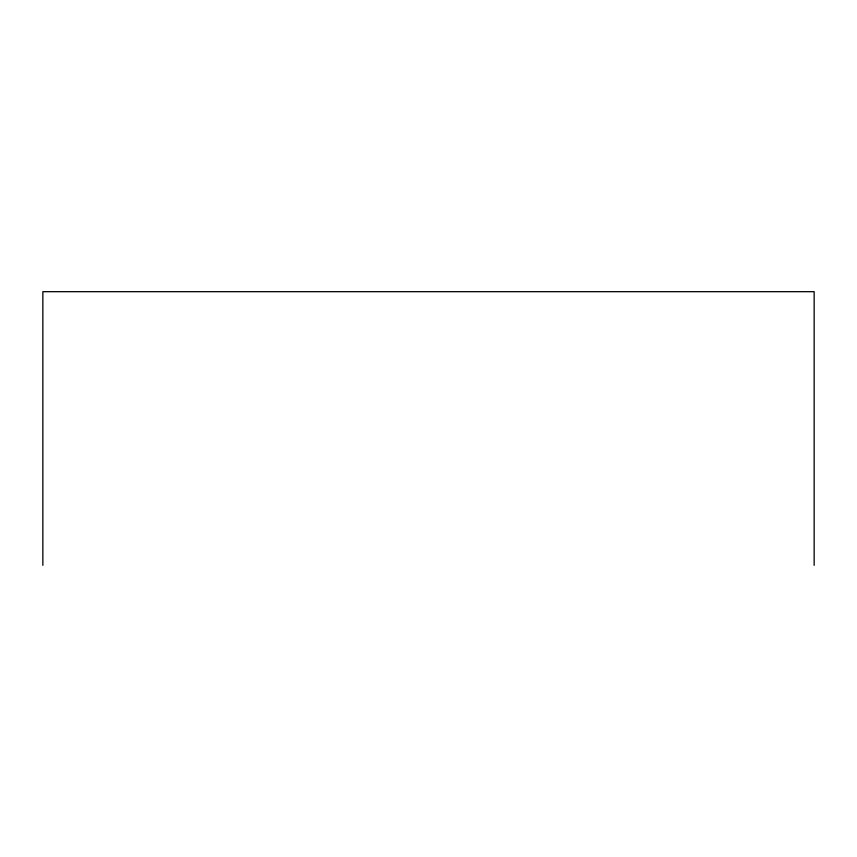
<?xml version="1.0" encoding="UTF-8"?>
<svg xmlns="http://www.w3.org/2000/svg" width="857" height="857" viewBox="0 0 857 857"><rect width="100%" height="100%" fill="white"/><g stroke="black" fill="none" stroke-linecap="round" stroke-linejoin="round"><path stroke-width="1.29" d="M814.15 565.32L814.15 291.68L42.85 291.68L42.85 565.32"/></g></svg>
